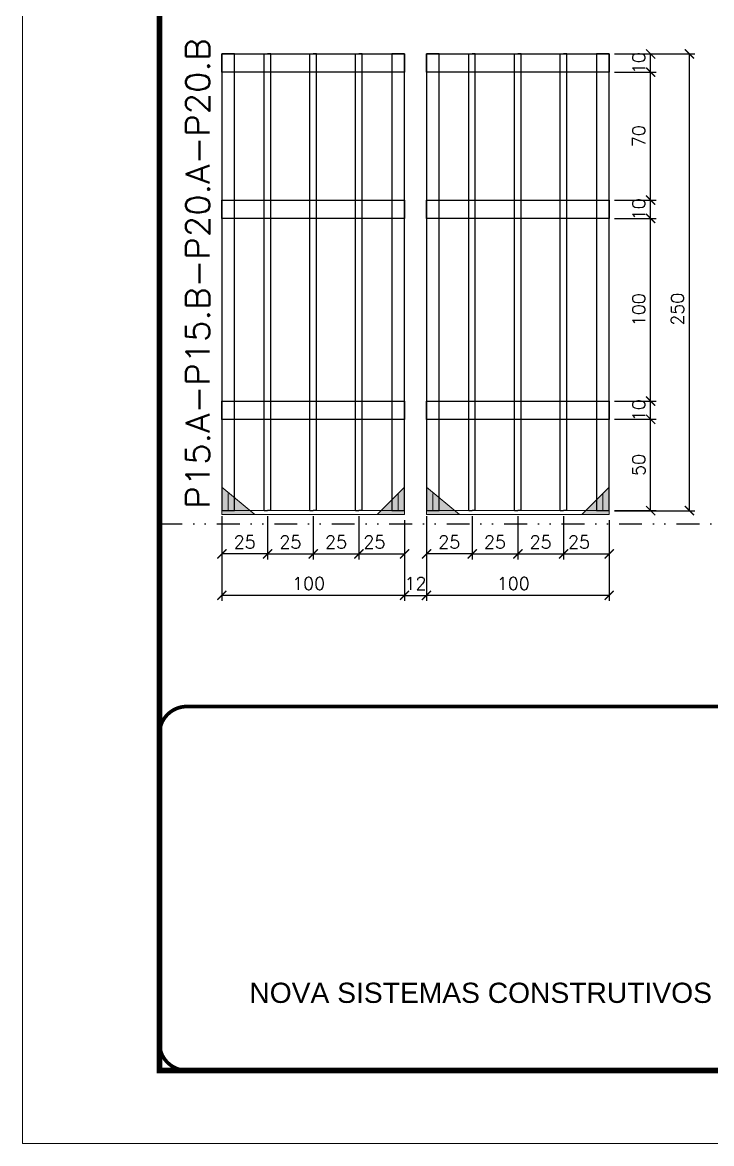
# Model space of a CAD drawing. Header units: millimetres. Extents: x 787 to 8287, y -592 to 17063.
# Drawn here: x 4595 to 4973, y -592 to 22 of the extents above; entities that cross this region are included whole.
import ezdxf

# ---------------------------------------------------------------- set-up
doc = ezdxf.new("R2010")
doc.units = ezdxf.units.MM
for name, pattern in [('CONTINUO', [0]), ('DASHED', [0.75, 0.5, -0.25]), ('DIVIDE2', [0.625, 0.25, -0.125, 0, -0.125, 0, -0.125]), ('HIDDEN', [0.375, 0.25, -0.125])]:
    doc.linetypes.add(name, pattern=pattern)
for name, color, linetype in [('COTA', 241, 'Continuous'), ('Nível', 160, 'Continuous'), ('SARR_2.2x10', 60, 'Continuous'), ('SARR_3.5x7', 81, 'Continuous'), ('SARR_7x7', 40, 'Continuous')]:
    doc.layers.add(name, color=color, linetype=linetype)
for name, color, linetype, lineweight in [('Folhas', 255, 'Continuous', 9), ('Madeira', 126, 'Continuous', 18), ('Sarr 2.2x7', 40, 'Continuous', 9), ('SARRAFO DE PRESSAO', 251, 'DASHED', 9), ('Texto Seção', 7, 'Continuous', 15)]:
    doc.layers.add(name, color=color, linetype=linetype, lineweight=lineweight)
doc.styles.add('ARIAL', font='arial.ttf')
doc.styles.add('REGUA-120', font='ROMANS.shx', dxfattribs={"height": 15})
doc.styles.add('ROMANS', font='romans.shx')
doc.dimstyles.new('Cota Paínel', dxfattribs={"dimtxt": 7, "dimasz": 5, "dimexe": 3, "dimexo": 3, "dimgap": 3, "dimtad": 1, "dimdec": 1, "dimzin": 12, "dimdsep": 46, "dimtxsty": 'ROMANS', "dimblk": 'ARCHTICK', "dimcen": 0, "dimclrd": 4, "dimclre": 4, "dimclrt": 1, "dimadec": 1, "dimazin": 3, "dimtfac": 1, "dimtdec": 1, "dimtmove": 0, "dimatfit": 3, "dimldrblk": 'OBLIQUE', "dimfxl": 0, "dimtolj": 1, "dimtzin": 12, "dimarcsym": 0})

# ---------------------------------------------------------------- blocks, each defined once
blk = doc.blocks.new('9999999999')
at = {"color": 30, "linetype": 'CONTINUO', "const_width": 2}
blk.add_lwpolyline([(99583.98, 34230.21), (99583.98, 34414.45, 0.414214), (99568.98, 34429.45), (98228.98, 34429.45, 0.414214), (98213.98, 34414.45), (98213.98, 34245.21, 0.414214), (98228.98, 34230.21), (99583.98, 34230.21)], format="xyb", dxfattribs=at)
at = {"layer": 'Folhas'}
blk.add_lwpolyline([(98138.98, 34190.21), (99623.98, 34190.21), (99623.98, 35240.21), (98138.98, 35240.21)], close=True, dxfattribs=at)
at = {"layer": 'Folhas', "color": 30, "const_width": 3}
blk.add_lwpolyline([(98213.98, 34230.21), (99583.98, 34230.21), (99583.98, 35200.21), (98213.98, 35200.21)], close=True, dxfattribs=at)
at = {"color": 7, "linetype": 'Continuous', "ltscale": 5, "style": 'ARIAL'}
blk.add_text('NOVA SISTEMAS CONSTRUTIVOS', height=11.0592, dxfattribs=at).set_placement((98263.19, 34267.21))
blk = doc.blocks.new('_ArchTick')
at = {"color": 0, "linetype": 'ByBlock', "const_width": 0.15}
blk.add_lwpolyline([(-0.5, -0.5), (0.5, 0.5)], dxfattribs=at)
blk = doc.blocks.new('*D1016')
at = {"layer": 'COTA', "color": 4, "lineweight": -2}
for p, q in [((4816.65, -263.33), (4816.65, -294.5)), ((4916.65, -263.33), (4916.65, -294.5)), ((4916.65, -291.5), (4816.65, -291.5))]:
    blk.add_line(p, q, dxfattribs=at)
at = {"layer": 'Defpoints', "color": 0}
for p in [(4816.65, -260.33), (4916.65, -260.33), (4816.65, -291.5)]:
    blk.add_point(p, dxfattribs=at)
at = {"layer": 'COTA', "color": 4, "lineweight": -2, "xscale": 5, "yscale": 5, "zscale": 5, "rotation": 180}
blk.add_blockref('_ArchTick', (4816.65, -291.5), dxfattribs=at)
at = {"layer": 'COTA', "color": 4, "lineweight": -2, "xscale": 5, "yscale": 5, "zscale": 5}
blk.add_blockref('_ArchTick', (4916.65, -291.5), dxfattribs=at)
at = {"layer": 'COTA', "color": 1, "insert": (4864.15, -285), "char_height": 7, "attachment_point": 5, "style": 'ROMANS'}
blk.add_mtext('\\A1;100', dxfattribs=at)
blk = doc.blocks.new('_Oblique')
at = {"color": 0, "linetype": 'ByBlock', "lineweight": -2}
blk.add_line((-0.5, -0.5), (0.5, 0.5), dxfattribs=at)
blk = doc.blocks.new('*D1017')
at = {"layer": 'COTA', "color": 4, "lineweight": -2}
for p, q in [((4816.65, -248.13), (4816.65, -271.83)), ((4841.65, -248.13), (4841.65, -271.83)), ((4841.65, -268.83), (4816.65, -268.83))]:
    blk.add_line(p, q, dxfattribs=at)
at = {"layer": 'Defpoints', "color": 0}
for p in [(4816.65, -245.13), (4841.65, -245.13), (4816.65, -268.83)]:
    blk.add_point(p, dxfattribs=at)
at = {"layer": 'COTA', "color": 4, "lineweight": -2, "xscale": 5, "yscale": 5, "zscale": 5, "rotation": 180}
blk.add_blockref('_ArchTick', (4816.65, -268.83), dxfattribs=at)
at = {"layer": 'COTA', "color": 4, "lineweight": -2, "xscale": 5, "yscale": 5, "zscale": 5}
blk.add_blockref('_ArchTick', (4841.65, -268.83), dxfattribs=at)
at = {"layer": 'COTA', "color": 1, "insert": (4829.15, -262.33), "char_height": 7, "attachment_point": 5, "style": 'ROMANS'}
blk.add_mtext('\\A1;25', dxfattribs=at)
blk = doc.blocks.new('*D1018')
at = {"layer": 'COTA', "color": 4, "lineweight": -2}
for p, q in [((4891.65, -248.13), (4891.65, -271.83)), ((4916.65, -250.33), (4916.65, -271.83)), ((4891.65, -268.83), (4916.65, -268.83))]:
    blk.add_line(p, q, dxfattribs=at)
at = {"layer": 'Defpoints', "color": 0}
for p in [(4891.65, -245.13), (4916.65, -247.33), (4916.65, -268.83)]:
    blk.add_point(p, dxfattribs=at)
at = {"layer": 'COTA', "color": 4, "lineweight": -2, "xscale": 5, "yscale": 5, "zscale": 5, "rotation": 180}
blk.add_blockref('_ArchTick', (4891.65, -268.83), dxfattribs=at)
at = {"layer": 'COTA', "color": 4, "lineweight": -2, "xscale": 5, "yscale": 5, "zscale": 5}
blk.add_blockref('_ArchTick', (4916.65, -268.83), dxfattribs=at)
at = {"layer": 'COTA', "color": 1, "insert": (4900.15, -262.33), "char_height": 7, "attachment_point": 5, "style": 'ROMANS'}
blk.add_mtext('\\A1;25', dxfattribs=at)
blk = doc.blocks.new('*D1019')
at = {"layer": 'COTA', "color": 4, "lineweight": -2}
for p, q in [((4841.65, -248.13), (4841.65, -271.83)), ((4866.65, -248.13), (4866.65, -271.83)), ((4841.65, -268.83), (4866.65, -268.83))]:
    blk.add_line(p, q, dxfattribs=at)
at = {"layer": 'Defpoints', "color": 0}
for p in [(4841.65, -245.13), (4866.65, -245.13), (4866.65, -268.83)]:
    blk.add_point(p, dxfattribs=at)
at = {"layer": 'COTA', "color": 4, "lineweight": -2, "xscale": 5, "yscale": 5, "zscale": 5, "rotation": 180}
blk.add_blockref('_ArchTick', (4841.65, -268.83), dxfattribs=at)
at = {"layer": 'COTA', "color": 4, "lineweight": -2, "xscale": 5, "yscale": 5, "zscale": 5}
blk.add_blockref('_ArchTick', (4866.65, -268.83), dxfattribs=at)
at = {"layer": 'COTA', "color": 1, "insert": (4854.15, -262.33), "char_height": 7, "attachment_point": 5, "style": 'ROMANS'}
blk.add_mtext('\\A1;25', dxfattribs=at)
blk = doc.blocks.new('*D1020')
at = {"layer": 'COTA', "color": 4, "lineweight": -2}
for p, q in [((4919.65, -195.13), (4942.35, -195.13)), ((4939.35, -245.13), (4939.35, -195.13)), ((4919.65, -245.13), (4942.35, -245.13))]:
    blk.add_line(p, q, dxfattribs=at)
at = {"layer": 'Defpoints', "color": 0}
for p in [(4916.65, -195.13), (4939.35, -195.13), (4916.65, -245.13)]:
    blk.add_point(p, dxfattribs=at)
at = {"layer": 'COTA', "color": 4, "lineweight": -2, "xscale": 5, "yscale": 5, "zscale": 5}
for p, rotation in [((4939.35, -195.13), 90), ((4939.35, -245.13), 270)]:
    blk.add_blockref('_ArchTick', p, dxfattribs=dict(at, rotation=rotation))
at = {"layer": 'COTA', "color": 1, "insert": (4932.85, -220.13), "char_height": 7, "attachment_point": 5, "rotation": 90, "style": 'ROMANS'}
blk.add_mtext('\\A1;50', dxfattribs=at)
blk = doc.blocks.new('*D1021')
at = {"layer": 'COTA', "color": 4, "lineweight": -2}
for p, q in [((4866.65, -248.13), (4866.65, -271.83)), ((4891.65, -248.13), (4891.65, -271.83)), ((4866.65, -268.83), (4891.65, -268.83))]:
    blk.add_line(p, q, dxfattribs=at)
at = {"layer": 'Defpoints', "color": 0}
for p in [(4866.65, -245.13), (4891.65, -245.13), (4891.65, -268.83)]:
    blk.add_point(p, dxfattribs=at)
at = {"layer": 'COTA', "color": 4, "lineweight": -2, "xscale": 5, "yscale": 5, "zscale": 5, "rotation": 180}
blk.add_blockref('_ArchTick', (4866.65, -268.83), dxfattribs=at)
at = {"layer": 'COTA', "color": 4, "lineweight": -2, "xscale": 5, "yscale": 5, "zscale": 5}
blk.add_blockref('_ArchTick', (4891.65, -268.83), dxfattribs=at)
at = {"layer": 'COTA', "color": 1, "insert": (4879.15, -262.33), "char_height": 7, "attachment_point": 5, "style": 'ROMANS'}
blk.add_mtext('\\A1;25', dxfattribs=at)
blk = doc.blocks.new('*D1022')
at = {"layer": 'COTA', "color": 4, "lineweight": -2}
for p, q in [((4919.65, -185.13), (4942.35, -185.13)), ((4939.35, -195.13), (4939.35, -185.13)), ((4919.65, -195.13), (4942.35, -195.13))]:
    blk.add_line(p, q, dxfattribs=at)
at = {"layer": 'Defpoints', "color": 0}
for p in [(4916.65, -185.13), (4939.35, -185.13), (4916.65, -195.13)]:
    blk.add_point(p, dxfattribs=at)
at = {"layer": 'COTA', "color": 4, "lineweight": -2, "xscale": 5, "yscale": 5, "zscale": 5}
for p, rotation in [((4939.35, -185.13), 90), ((4939.35, -195.13), 270)]:
    blk.add_blockref('_ArchTick', p, dxfattribs=dict(at, rotation=rotation))
at = {"layer": 'COTA', "color": 1, "insert": (4932.85, -190.13), "char_height": 7, "attachment_point": 5, "rotation": 90, "style": 'ROMANS'}
blk.add_mtext('\\A1;10', dxfattribs=at)
blk = doc.blocks.new('*D1023')
at = {"layer": 'COTA', "color": 4, "lineweight": -2}
for p, q in [((4919.65, -85.13), (4942.35, -85.13)), ((4939.35, -185.13), (4939.35, -85.13)), ((4919.65, -185.13), (4942.35, -185.13))]:
    blk.add_line(p, q, dxfattribs=at)
at = {"layer": 'Defpoints', "color": 0}
for p in [(4916.65, -85.13), (4939.35, -85.13), (4916.65, -185.13)]:
    blk.add_point(p, dxfattribs=at)
at = {"layer": 'COTA', "color": 4, "lineweight": -2, "xscale": 5, "yscale": 5, "zscale": 5}
for p, rotation in [((4939.35, -85.13), 90), ((4939.35, -185.13), 270)]:
    blk.add_blockref('_ArchTick', p, dxfattribs=dict(at, rotation=rotation))
at = {"layer": 'COTA', "color": 1, "insert": (4932.85, -135.13), "char_height": 7, "attachment_point": 5, "rotation": 90, "style": 'ROMANS'}
blk.add_mtext('\\A1;100', dxfattribs=at)
blk = doc.blocks.new('*D1024')
at = {"layer": 'COTA', "color": 4, "lineweight": -2}
for p, q in [((4919.65, -75.13), (4942.35, -75.13)), ((4939.35, -85.13), (4939.35, -75.13)), ((4919.65, -85.13), (4942.35, -85.13))]:
    blk.add_line(p, q, dxfattribs=at)
at = {"layer": 'Defpoints', "color": 0}
for p in [(4916.65, -75.13), (4939.35, -75.13), (4916.65, -85.13)]:
    blk.add_point(p, dxfattribs=at)
at = {"layer": 'COTA', "color": 4, "lineweight": -2, "xscale": 5, "yscale": 5, "zscale": 5}
for p, rotation in [((4939.35, -75.13), 90), ((4939.35, -85.13), 270)]:
    blk.add_blockref('_ArchTick', p, dxfattribs=dict(at, rotation=rotation))
at = {"layer": 'COTA', "color": 1, "insert": (4932.85, -80.13), "char_height": 7, "attachment_point": 5, "rotation": 90, "style": 'ROMANS'}
blk.add_mtext('\\A1;10', dxfattribs=at)
blk = doc.blocks.new('*D1025')
at = {"layer": 'COTA', "color": 4, "lineweight": -2}
for p, q in [((4919.65, -5.13), (4942.35, -5.13)), ((4939.35, -75.13), (4939.35, -5.13)), ((4919.65, -75.13), (4942.35, -75.13))]:
    blk.add_line(p, q, dxfattribs=at)
at = {"layer": 'Defpoints', "color": 0}
for p in [(4916.65, -5.13), (4939.35, -5.13), (4916.65, -75.13)]:
    blk.add_point(p, dxfattribs=at)
at = {"layer": 'COTA', "color": 4, "lineweight": -2, "xscale": 5, "yscale": 5, "zscale": 5}
for p, rotation in [((4939.35, -5.13), 90), ((4939.35, -75.13), 270)]:
    blk.add_blockref('_ArchTick', p, dxfattribs=dict(at, rotation=rotation))
at = {"layer": 'COTA', "color": 1, "insert": (4932.85, -40.13), "char_height": 7, "attachment_point": 5, "rotation": 90, "style": 'ROMANS'}
blk.add_mtext('\\A1;70', dxfattribs=at)
blk = doc.blocks.new('*D1026')
at = {"layer": 'COTA', "color": 4, "lineweight": -2}
for p, q in [((4919.65, 4.87), (4942.35, 4.87)), ((4939.35, -5.13), (4939.35, 4.87)), ((4919.65, -5.13), (4942.35, -5.13))]:
    blk.add_line(p, q, dxfattribs=at)
at = {"layer": 'Defpoints', "color": 0}
for p in [(4916.65, 4.87), (4939.35, 4.87), (4916.65, -5.13)]:
    blk.add_point(p, dxfattribs=at)
at = {"layer": 'COTA', "color": 4, "lineweight": -2, "xscale": 5, "yscale": 5, "zscale": 5}
for p, rotation in [((4939.35, 4.87), 90), ((4939.35, -5.13), 270)]:
    blk.add_blockref('_ArchTick', p, dxfattribs=dict(at, rotation=rotation))
at = {"layer": 'COTA', "color": 1, "insert": (4932.85, -0.13), "char_height": 7, "attachment_point": 5, "rotation": 90, "style": 'ROMANS'}
blk.add_mtext('\\A1;10', dxfattribs=at)
blk = doc.blocks.new('*D1027')
at = {"layer": 'COTA', "color": 4, "lineweight": -2}
for p, q in [((4919.65, 4.84), (4963.57, 4.84)), ((4960.57, -245.16), (4960.57, 4.84)), ((4919.65, -245.16), (4963.57, -245.16))]:
    blk.add_line(p, q, dxfattribs=at)
at = {"layer": 'Defpoints', "color": 0}
for p in [(4916.65, 4.84), (4960.57, 4.84), (4916.65, -245.16)]:
    blk.add_point(p, dxfattribs=at)
at = {"layer": 'COTA', "color": 4, "lineweight": -2, "xscale": 5, "yscale": 5, "zscale": 5}
for p, rotation in [((4960.57, 4.84), 90), ((4960.57, -245.16), 270)]:
    blk.add_blockref('_ArchTick', p, dxfattribs=dict(at, rotation=rotation))
at = {"layer": 'COTA', "color": 1, "insert": (4954.07, -134.86), "char_height": 7, "attachment_point": 5, "rotation": 90, "style": 'ROMANS'}
blk.add_mtext('\\A1;250', dxfattribs=at)
blk = doc.blocks.new('*D1028')
at = {"layer": 'COTA', "color": 4, "lineweight": -2}
for p, q in [((4704.65, -263.33), (4704.65, -294.5)), ((4804.65, -263.33), (4804.65, -294.5)), ((4804.65, -291.5), (4704.65, -291.5))]:
    blk.add_line(p, q, dxfattribs=at)
at = {"layer": 'Defpoints', "color": 0}
for p in [(4704.65, -260.33), (4804.65, -260.33), (4704.65, -291.5)]:
    blk.add_point(p, dxfattribs=at)
at = {"layer": 'COTA', "color": 4, "lineweight": -2, "xscale": 5, "yscale": 5, "zscale": 5, "rotation": 180}
blk.add_blockref('_ArchTick', (4704.65, -291.5), dxfattribs=at)
at = {"layer": 'COTA', "color": 4, "lineweight": -2, "xscale": 5, "yscale": 5, "zscale": 5}
blk.add_blockref('_ArchTick', (4804.65, -291.5), dxfattribs=at)
at = {"layer": 'COTA', "color": 1, "insert": (4752.15, -285), "char_height": 7, "attachment_point": 5, "style": 'ROMANS'}
blk.add_mtext('\\A1;100', dxfattribs=at)
blk = doc.blocks.new('*D1029')
at = {"layer": 'COTA', "color": 4, "lineweight": -2}
for p, q in [((4704.65, -248.13), (4704.65, -271.83)), ((4729.65, -248.13), (4729.65, -271.83)), ((4729.65, -268.83), (4704.65, -268.83))]:
    blk.add_line(p, q, dxfattribs=at)
at = {"layer": 'Defpoints', "color": 0}
for p in [(4704.65, -245.13), (4729.65, -245.13), (4704.65, -268.83)]:
    blk.add_point(p, dxfattribs=at)
at = {"layer": 'COTA', "color": 4, "lineweight": -2, "xscale": 5, "yscale": 5, "zscale": 5, "rotation": 180}
blk.add_blockref('_ArchTick', (4704.65, -268.83), dxfattribs=at)
at = {"layer": 'COTA', "color": 4, "lineweight": -2, "xscale": 5, "yscale": 5, "zscale": 5}
blk.add_blockref('_ArchTick', (4729.65, -268.83), dxfattribs=at)
at = {"layer": 'COTA', "color": 1, "insert": (4717.15, -262.33), "char_height": 7, "attachment_point": 5, "style": 'ROMANS'}
blk.add_mtext('\\A1;25', dxfattribs=at)
blk = doc.blocks.new('*D1030')
at = {"layer": 'COTA', "color": 4, "lineweight": -2}
for p, q in [((4779.65, -248.13), (4779.65, -271.83)), ((4804.65, -250.33), (4804.65, -271.83)), ((4779.65, -268.83), (4804.65, -268.83))]:
    blk.add_line(p, q, dxfattribs=at)
at = {"layer": 'Defpoints', "color": 0}
for p in [(4779.65, -245.13), (4804.65, -247.33), (4804.65, -268.83)]:
    blk.add_point(p, dxfattribs=at)
at = {"layer": 'COTA', "color": 4, "lineweight": -2, "xscale": 5, "yscale": 5, "zscale": 5, "rotation": 180}
blk.add_blockref('_ArchTick', (4779.65, -268.83), dxfattribs=at)
at = {"layer": 'COTA', "color": 4, "lineweight": -2, "xscale": 5, "yscale": 5, "zscale": 5}
blk.add_blockref('_ArchTick', (4804.65, -268.83), dxfattribs=at)
at = {"layer": 'COTA', "color": 1, "insert": (4788.15, -262.33), "char_height": 7, "attachment_point": 5, "style": 'ROMANS'}
blk.add_mtext('\\A1;25', dxfattribs=at)
blk = doc.blocks.new('*D1031')
at = {"layer": 'COTA', "color": 4, "lineweight": -2}
for p, q in [((4729.65, -248.13), (4729.65, -271.83)), ((4754.65, -248.13), (4754.65, -271.83)), ((4729.65, -268.83), (4754.65, -268.83))]:
    blk.add_line(p, q, dxfattribs=at)
at = {"layer": 'Defpoints', "color": 0}
for p in [(4729.65, -245.13), (4754.65, -245.13), (4754.65, -268.83)]:
    blk.add_point(p, dxfattribs=at)
at = {"layer": 'COTA', "color": 4, "lineweight": -2, "xscale": 5, "yscale": 5, "zscale": 5, "rotation": 180}
blk.add_blockref('_ArchTick', (4729.65, -268.83), dxfattribs=at)
at = {"layer": 'COTA', "color": 4, "lineweight": -2, "xscale": 5, "yscale": 5, "zscale": 5}
blk.add_blockref('_ArchTick', (4754.65, -268.83), dxfattribs=at)
at = {"layer": 'COTA', "color": 1, "insert": (4742.15, -262.33), "char_height": 7, "attachment_point": 5, "style": 'ROMANS'}
blk.add_mtext('\\A1;25', dxfattribs=at)
blk = doc.blocks.new('*D1032')
at = {"layer": 'COTA', "color": 4, "lineweight": -2}
for p, q in [((4754.65, -248.13), (4754.65, -271.83)), ((4779.65, -248.13), (4779.65, -271.83)), ((4754.65, -268.83), (4779.65, -268.83))]:
    blk.add_line(p, q, dxfattribs=at)
at = {"layer": 'Defpoints', "color": 0}
for p in [(4754.65, -245.13), (4779.65, -245.13), (4779.65, -268.83)]:
    blk.add_point(p, dxfattribs=at)
at = {"layer": 'COTA', "color": 4, "lineweight": -2, "xscale": 5, "yscale": 5, "zscale": 5, "rotation": 180}
blk.add_blockref('_ArchTick', (4754.65, -268.83), dxfattribs=at)
at = {"layer": 'COTA', "color": 4, "lineweight": -2, "xscale": 5, "yscale": 5, "zscale": 5}
blk.add_blockref('_ArchTick', (4779.65, -268.83), dxfattribs=at)
at = {"layer": 'COTA', "color": 1, "insert": (4767.15, -262.33), "char_height": 7, "attachment_point": 5, "style": 'ROMANS'}
blk.add_mtext('\\A1;25', dxfattribs=at)
blk = doc.blocks.new('*D1410')
at = {"layer": 'COTA', "color": 4, "lineweight": -2}
for p, q in [((4804.65, -250.33), (4804.65, -294.5)), ((4816.65, -250.33), (4816.65, -294.5)), ((4804.65, -291.5), (4816.65, -291.5))]:
    blk.add_line(p, q, dxfattribs=at)
at = {"layer": 'Defpoints', "color": 0}
for p in [(4804.65, -247.33), (4816.65, -247.33), (4816.65, -291.5)]:
    blk.add_point(p, dxfattribs=at)
at = {"layer": 'COTA', "color": 4, "lineweight": -2, "xscale": 5, "yscale": 5, "zscale": 5, "rotation": 180}
blk.add_blockref('_ArchTick', (4804.65, -291.5), dxfattribs=at)
at = {"layer": 'COTA', "color": 4, "lineweight": -2, "xscale": 5, "yscale": 5, "zscale": 5}
blk.add_blockref('_ArchTick', (4816.65, -291.5), dxfattribs=at)
at = {"layer": 'COTA', "color": 1, "insert": (4810.65, -285), "char_height": 7, "attachment_point": 5, "style": 'ROMANS'}
blk.add_mtext('\\A1;12', dxfattribs=at)

msp = doc.modelspace()

# ---------------------------------------------------------------- hatches: boundary and pattern name
at = {"layer": 'Madeira'}
h = msp.add_hatch(color=252, dxfattribs=at)
h.dxf.hatch_style = 2
h.paths.add_polyline_path([(4704.65, -232.33), (4704.65, -247.33), (4722.65, -247.33)])
h = msp.add_hatch(color=252, dxfattribs=at)
h.dxf.hatch_style = 2
h.paths.add_polyline_path([(4804.65, -232.33), (4804.65, -247.33), (4789.65, -247.33)])
h = msp.add_hatch(color=252, dxfattribs=at)
h.dxf.hatch_style = 2
h.paths.add_polyline_path([(4816.65, -232.33), (4816.65, -247.33), (4834.65, -247.33)])
h = msp.add_hatch(color=252, dxfattribs=at)
h.dxf.hatch_style = 2
h.paths.add_polyline_path([(4916.65, -232.33), (4916.65, -247.33), (4901.65, -247.33)])

# ---------------------------------------------------------------- linework, layer by layer
at = {"layer": 'Madeira', "color": 1, "linetype": 'HIDDEN'}
for p, q in [((4708.15, -235.83), (4708.15, -245.13)), ((4708.15, -235.83), (4708.15, -245.13)), ((4711.65, -239.33), (4711.65, -245.13)), ((4801.15, -235.83), (4801.15, -245.13)), ((4801.15, -235.83), (4801.15, -245.13)), ((4820.15, -235.83), (4820.15, -245.13)), ((4820.15, -235.83), (4820.15, -245.13)), ((4823.65, -239.33), (4823.65, -245.13)), ((4913.15, -235.83), (4913.15, -245.13)), ((4913.15, -235.83), (4913.15, -245.13)), ((4714.48, -245.13), (4704.65, -245.13)), ((4714.48, -245.13), (4704.65, -245.13)), ((4720.45, -245.13), (4704.65, -245.13)), ((4791.85, -245.13), (4804.65, -245.13)), ((4794.82, -245.13), (4804.65, -245.13)), ((4794.82, -245.13), (4804.65, -245.13)), ((4826.48, -245.13), (4816.65, -245.13)), ((4826.48, -245.13), (4816.65, -245.13)), ((4832.45, -245.13), (4816.65, -245.13)), ((4903.85, -245.13), (4916.65, -245.13)), ((4906.82, -245.13), (4916.65, -245.13)), ((4906.82, -245.13), (4916.65, -245.13))]:
    msp.add_line(p, q, dxfattribs=at)
at = {"layer": 'Madeira'}
for p, q in [((4704.65, -245.13), (4704.65, -247.33)), ((4704.65, -245.13), (4704.65, -247.33)), ((4704.65, -245.13), (4704.65, -247.33)), ((4816.65, -245.13), (4816.65, -247.33)), ((4816.65, -245.13), (4816.65, -247.33)), ((4816.65, -245.13), (4816.65, -247.33))]:
    msp.add_line(p, q, dxfattribs=at)
at = {"layer": 'Madeira', "color": 0}
for points in [[(4704.65, -232.33), (4704.65, -247.33), (4722.65, -247.33), (4704.65, -232.33)], [(4804.65, -232.33), (4804.65, -247.33), (4789.65, -247.33), (4804.65, -232.33)], [(4816.65, -232.33), (4816.65, -247.33), (4834.65, -247.33), (4816.65, -232.33)], [(4916.65, -232.33), (4916.65, -247.33), (4901.65, -247.33), (4916.65, -232.33)]]:
    msp.add_lwpolyline(points, dxfattribs=at)
at = {"layer": 'Nível', "color": 4, "linetype": 'DIVIDE2', "ltscale": 50}
msp.add_line((4670.5, -252.33), (6040.5, -252.33), dxfattribs=at)
at = {"layer": 'Sarr 2.2x7'}
for points in [[(4804.65, -245.13), (4704.65, -245.13), (4704.65, -247.33), (4804.65, -247.33)], [(4916.65, -245.13), (4816.65, -245.13), (4816.65, -247.33), (4916.65, -247.33)]]:
    msp.add_lwpolyline(points, close=True, dxfattribs=at)
at = {"layer": 'SARR_2.2x10'}
for points in [[(4704.65, 4.84), (4804.65, 4.84), (4804.65, -5.16), (4704.65, -5.16)], [(4816.65, 4.84), (4916.65, 4.84), (4916.65, -5.16), (4816.65, -5.16)], [(4704.65, -75.16), (4804.65, -75.16), (4804.65, -85.16), (4704.65, -85.16)], [(4816.65, -75.16), (4916.65, -75.16), (4916.65, -85.16), (4816.65, -85.16)], [(4704.65, -185.16), (4804.65, -185.16), (4804.65, -195.16), (4704.65, -195.16)], [(4816.65, -185.16), (4916.65, -185.16), (4916.65, -195.16), (4816.65, -195.16)]]:
    msp.add_lwpolyline(points, close=True, dxfattribs=at)
at = {"layer": 'SARR_3.5x7'}
for p, q in [((4727.9, -245.13), (4727.9, 4.84)), ((4727.9, 4.84), (4729.65, 4.84)), ((4731.4, 4.84), (4729.65, 4.84)), ((4731.4, -245.13), (4731.4, 4.84)), ((4752.9, -245.13), (4752.9, 4.84)), ((4752.9, 4.84), (4754.65, 4.84)), ((4756.4, 4.84), (4754.65, 4.84)), ((4756.4, -245.13), (4756.4, 4.84)), ((4777.9, -245.13), (4777.9, 4.84)), ((4777.9, 4.84), (4779.65, 4.84)), ((4781.4, 4.84), (4779.65, 4.84)), ((4781.4, -245.13), (4781.4, 4.84)), ((4839.9, -245.13), (4839.9, 4.84)), ((4839.9, 4.84), (4841.65, 4.84)), ((4843.4, 4.84), (4841.65, 4.84)), ((4843.4, -245.13), (4843.4, 4.84)), ((4864.9, -245.13), (4864.9, 4.87)), ((4864.9, 4.87), (4866.65, 4.87)), ((4868.4, 4.87), (4866.65, 4.87)), ((4868.4, -245.13), (4868.4, 4.87)), ((4889.9, -245.13), (4889.9, 4.87)), ((4889.9, 4.87), (4891.65, 4.87)), ((4893.4, 4.87), (4891.65, 4.87)), ((4893.4, -245.13), (4893.4, 4.87)), ((4727.9, -245.13), (4729.65, -245.13)), ((4731.4, -245.13), (4729.65, -245.13)), ((4752.9, -245.13), (4754.65, -245.13)), ((4756.4, -245.13), (4754.65, -245.13)), ((4777.9, -245.13), (4779.65, -245.13)), ((4781.4, -245.13), (4779.65, -245.13)), ((4839.9, -245.13), (4841.65, -245.13)), ((4843.4, -245.13), (4841.65, -245.13)), ((4864.9, -245.13), (4866.65, -245.13)), ((4868.4, -245.13), (4866.65, -245.13)), ((4889.9, -245.13), (4891.65, -245.13)), ((4893.4, -245.13), (4891.65, -245.13))]:
    msp.add_line(p, q, dxfattribs=at)
at = {"layer": 'SARR_7x7'}
for points in [[(4704.65, -245.13), (4711.65, -245.13), (4711.65, 4.84), (4704.65, 4.84)], [(4797.65, -245.13), (4804.65, -245.13), (4804.65, 4.84), (4797.65, 4.84)], [(4816.65, -245.13), (4823.65, -245.13), (4823.65, 4.84), (4816.65, 4.84)], [(4909.65, -245.13), (4916.65, -245.13), (4916.65, 4.87), (4909.65, 4.87)]]:
    msp.add_lwpolyline(points, close=True, dxfattribs=at)

# ---------------------------------------------------------------- block references
at = {"layer": 'SARRAFO DE PRESSAO', "color": 6, "linetype": 'ByBlock'}
msp.add_blockref('9999999999', (-93543.48, -34781.81), dxfattribs=at)

# ---------------------------------------------------------------- texts
at = {"layer": 'Texto Seção', "style": 'REGUA-120', "width": 1.05}
msp.add_text('P15.A-P15.B-P20.A-P20.B', height=13, rotation=90, dxfattribs=at).set_placement((4697.96, -244.03))

# ---------------------------------------------------------------- dimensions: what is measured, and where the dimension line sits
at = {"layer": 'COTA'}
for base, p1, p2, angle, picture, middle in [((4939.35, 4.87), (4916.65, -5.13), (4916.65, 4.87), 90, '*D1026', (4939.35, -0.13)), ((4960.57, 4.84), (4916.65, -245.16), (4916.65, 4.84), 90, '*D1027', (4960.57, -134.86)), ((4939.35, -75.13), (4916.65, -85.13), (4916.65, -75.13), 90, '*D1024', (4939.35, -80.13)), ((4939.35, -185.13), (4916.65, -195.13), (4916.65, -185.13), 90, '*D1022', (4939.35, -190.13)), ((4704.65, -291.5), (4804.65, -260.33), (4704.65, -260.33), 180, '*D1028', (4752.15, -291.5)), ((4816.65, -291.5), (4916.65, -260.33), (4816.65, -260.33), 180, '*D1016', (4864.15, -291.5))]:
    dim = msp.add_linear_dim(base=base, p1=p1, p2=p2, angle=angle, dimstyle='Cota Paínel', dxfattribs=at)
    dim.commit()
    dim.dimension.update_dxf_attribs({"geometry": picture, "text_midpoint": middle, "dimtype": 160})
for base, p1, p2, angle, picture, middle in [((4939.35, -5.13), (4916.65, -75.13), (4916.65, -5.13), 90, '*D1025', (4932.85, -40.13)), ((4939.35, -85.13), (4916.65, -185.13), (4916.65, -85.13), 90, '*D1023', (4932.85, -135.13)), ((4939.35, -195.13), (4916.65, -245.13), (4916.65, -195.13), 90, '*D1020', (4932.85, -220.13)), ((4704.65, -268.83), (4729.65, -245.13), (4704.65, -245.13), 180, '*D1029', (4717.15, -262.33)), ((4816.65, -268.83), (4841.65, -245.13), (4816.65, -245.13), 180, '*D1017', (4829.15, -262.33))]:
    dim = msp.add_linear_dim(base=base, p1=p1, p2=p2, angle=angle, dimstyle='Cota Paínel', dxfattribs=at)
    dim.commit()
    dim.dimension.update_dxf_attribs({"geometry": picture, "text_midpoint": middle})
for base, p1, p2, picture, middle in [((4754.65, -268.83), (4729.65, -245.13), (4754.65, -245.13), '*D1031', (4742.15, -262.33)), ((4779.65, -268.83), (4754.65, -245.13), (4779.65, -245.13), '*D1032', (4767.15, -262.33)), ((4866.65, -268.83), (4841.65, -245.13), (4866.65, -245.13), '*D1019', (4854.15, -262.33)), ((4891.65, -268.83), (4866.65, -245.13), (4891.65, -245.13), '*D1021', (4879.15, -262.33))]:
    dim = msp.add_linear_dim(base=base, p1=p1, p2=p2, dimstyle='Cota Paínel', dxfattribs=at)
    dim.commit()
    dim.dimension.update_dxf_attribs({"geometry": picture, "text_midpoint": middle})
for base, p1, p2, picture, middle in [((4804.65, -268.83), (4779.65, -245.13), (4804.65, -247.33), '*D1030', (4788.15, -268.83)), ((4916.65, -268.83), (4891.65, -245.13), (4916.65, -247.33), '*D1018', (4900.15, -268.83)), ((4816.65, -291.5), (4804.65, -247.33), (4816.65, -247.33), '*D1410', (4810.65, -291.5))]:
    dim = msp.add_linear_dim(base=base, p1=p1, p2=p2, dimstyle='Cota Paínel', dxfattribs=at)
    dim.commit()
    dim.dimension.update_dxf_attribs({"geometry": picture, "text_midpoint": middle, "dimtype": 160})

doc.saveas('drawing.dxf')
